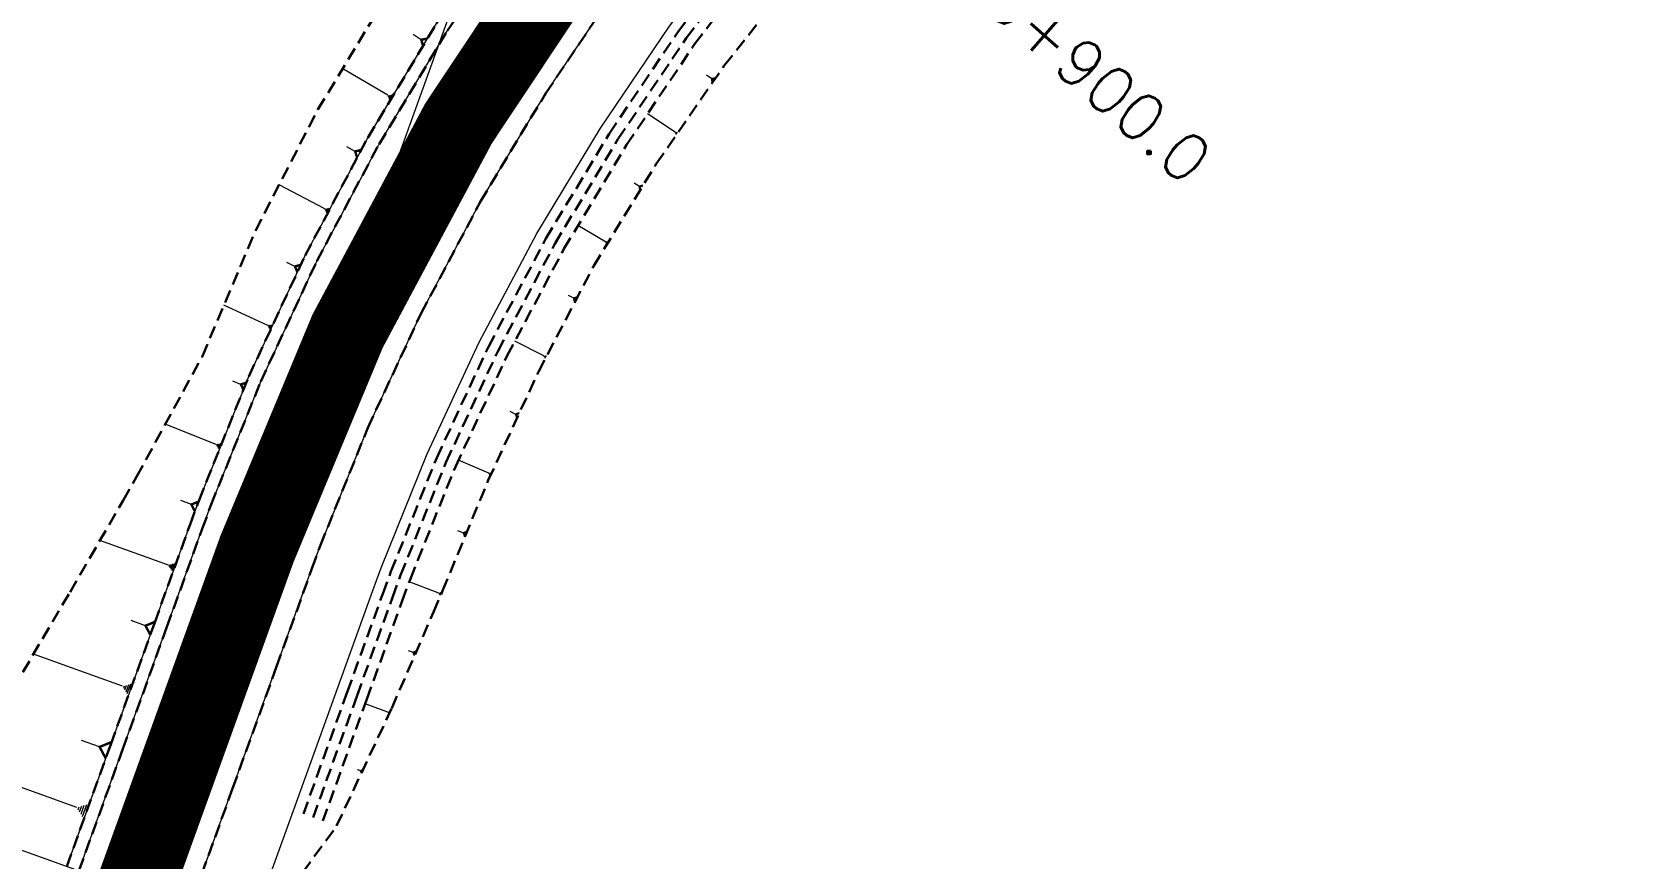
# Model space of a CAD drawing. Header units: metres. Extents: x 544752 to 548977, y 1840603 to 1844608.
# Drawn here: x 548098.5 to 548160.7, y 1841638.3 to 1841670.2 of the extents above; entities that cross this region are included whole.
import ezdxf

# ---------------------------------------------------------------- set-up
doc = ezdxf.new("R2010")
doc.units = ezdxf.units.M
doc.header["$MEASUREMENT"] = 0
for name, pattern in [('ACAD_ISO02W100', [15, 12, -3]), ('Anordnung Grundriss$0$GESTRICHELT', [0.75, 0.5, -0.25]), ('HIDDEN', [0.375, 0.25, -0.125])]:
    doc.linetypes.add(name, pattern=pattern)
doc.layers.add('C-ROAD', color=7, linetype='Continuous')
for name, color, linetype, lineweight in [('C-ROAD-CORR', 5, 'Continuous', 0), ('C-ROAD-SAMP', 150, 'HIDDEN', 0), ('C-ROAD-SAMP-TEXT', 11, 'Continuous', 0), ('C-TOPO-FEAT', 94, 'Continuous', 5)]:
    doc.layers.add(name, color=color, linetype=linetype, lineweight=lineweight)

msp = doc.modelspace()

# ---------------------------------------------------------------- linework, layer by layer
at = {"layer": 'C-ROAD', "color": 3, "linetype": 'Continuous', "lineweight": 13}
msp.add_line((548107.136222319, 1841650.263140437), (548125.880245242, 1841702.254273216), dxfattribs=at)
at = {"layer": 'C-ROAD', "color": 1, "linetype": 'ACAD_ISO02W100', "lineweight": 60, "ltscale": 0.1, "const_width": 3, "flags": 128}
msp.add_lwpolyline([(548068.792234353, 1841543.906710026), (548107.136222319, 1841650.263140437)], dxfattribs=at)
at = {"layer": 'C-ROAD-CORR', "color": 160, "linetype": 'Continuous'}
for p, q in [((548113.4690875303, 1841669.901781353, 488.8957457295538), (548113.1588504112, 1841670.096119969, 488.6516471224029)), ((548112.1768681863, 1841667.756152037, 488.6906134147802), (548110.4384289439, 1841668.783794593, 487.343891405434)), ((548124.6853562946, 1841668.389794422, 490.6771081744474), (548124.4798199935, 1841668.534457804, 490.4257157699268)), ((548112.1944314992, 1841667.713837206, 488.715055618981), (548112.2224081518, 1841667.761164665, 488.715055618981)), ((548112.2119948121, 1841667.671522375, 488.7394978231818), (548112.2679481173, 1841667.766177293, 488.7394978231818)), ((548112.229558125, 1841667.629207544, 488.7639400273825), (548112.3134880828, 1841667.77118992, 488.7639400273825)), ((548112.247121438, 1841667.586892713, 488.7883822315833), (548112.3590280482, 1841667.776202548, 488.7883822315833)), ((548123.2628758108, 1841666.330521393, 490.418083927035), (548122.19688639, 1841667.035895409, 489.1394191449327)), ((548123.2710458968, 1841666.307624138, 490.4375394216431), (548123.2871448001, 1841666.331953444, 490.4375394216431)), ((548123.2792159828, 1841666.284726883, 490.4569949162513), (548123.3114137893, 1841666.333385495, 490.4569949162513)), ((548123.2873860688, 1841666.261829627, 490.4764504108595), (548123.3356827784, 1841666.334817546, 490.4764504108595)), ((548123.2955561548, 1841666.238932372, 490.4959059054676), (548123.3599517676, 1841666.336249597, 490.4959059054676)), ((548110.9176903876, 1841665.591777033, 488.4876941224093), (548110.597143235, 1841665.770292237, 488.2430459997468)), ((548109.7439910895, 1841663.379102579, 488.2905393717521), (548107.9849728234, 1841664.300202428, 486.9663137240798)), ((548121.8898810871, 1841664.239094396, 490.163391441519), (548121.684109709, 1841664.366915796, 489.9210839862512)), ((548109.76337772, 1841663.338442245, 488.3145727292829), (548109.7884532674, 1841663.386328851, 488.3145727292829)), ((548109.7827643505, 1841663.29778191, 488.3386060868137), (548109.8329154453, 1841663.393555122, 488.3386060868137)), ((548109.802150981, 1841663.257121575, 488.3626394443446), (548109.8773776232, 1841663.400781394, 488.3626394443446)), ((548109.8215376115, 1841663.21646124, 488.3866728018754), (548109.9218398011, 1841663.408007666, 488.3866728018754)), ((548120.5815480822, 1841662.105599122, 489.9143708321453), (548119.51438363, 1841662.726765912, 488.6792556369329)), ((548120.5906973141, 1841662.083968937, 489.9331643716776), (548120.6048748451, 1841662.108325933, 489.9331643716776)), ((548120.5998465461, 1841662.062338751, 489.9519579112099), (548120.6282016081, 1841662.111052744, 489.9519579112099)), ((548120.608995778, 1841662.040708566, 489.9707514507422), (548120.651528371, 1841662.113779554, 489.9707514507422)), ((548120.61814501, 1841662.019078381, 489.9895449902745), (548120.674855134, 1841662.116506365, 489.9895449902745)), ((548108.5975329916, 1841661.153019898, 488.0953240438128), (548108.2801433866, 1841661.308945303, 487.8595320011493)), ((548119.3611320675, 1841659.922325031, 489.6921453485808), (548119.1514982367, 1841660.036423052, 489.4534065365039)), ((548107.5470456294, 1841658.879460562, 487.9069909253674), (548105.8568559407, 1841659.656450358, 486.6662522932115)), ((548107.5671440352, 1841658.842353746, 487.9295083559339), (548107.5882957267, 1841658.888365124, 487.9295083559339)), ((548107.5872424413, 1841658.80524693, 487.9520257865004), (548107.6295458239, 1841658.897269685, 487.9520257865004)), ((548107.6073408471, 1841658.768140113, 487.9745432170669), (548107.6707959212, 1841658.906174246, 487.9745432170669)), ((548107.627439253, 1841658.731033297, 487.9970606476334), (548107.7120460186, 1841658.915078807, 487.9970606476334)), ((548118.2022290127, 1841657.704094821, 489.4886693601019), (548117.082549556, 1841658.272457505, 488.2328026825348)), ((548118.2127805752, 1841657.682667462, 489.5077798495097), (548118.2257537147, 1841657.70822466, 489.5077798495097)), ((548118.2233321376, 1841657.661240103, 489.5268903389176), (548118.2492784166, 1841657.712354499, 489.5268903389176)), ((548118.2338837001, 1841657.639812744, 489.5460008283255), (548118.2728031185, 1841657.716484339, 489.5460008283255)), ((548118.2444352625, 1841657.618385385, 489.5651113177333), (548118.2963278204, 1841657.720614178, 489.5651113177333)), ((548106.5116686008, 1841656.599744904, 487.7160699936779), (548106.2047197188, 1841656.731389839, 487.4934176155055)), ((548117.1242353967, 1841655.446021498, 489.2815385129247), (548116.9034034689, 1841655.5502558, 489.0372632350056)), ((548105.5530188206, 1841654.285980849, 487.511808942807), (548103.5935254679, 1841655.067282637, 486.1055220615112)), ((548105.5779502474, 1841654.245123188, 487.5373351926753), (548105.5992229745, 1841654.298474873, 487.5373351926753)), ((548105.6028816743, 1841654.204265527, 487.5628614425436), (548105.6454271284, 1841654.310968898, 487.5628614425436)), ((548105.6278131012, 1841654.163407866, 487.588387692412), (548105.6916312823, 1841654.323462923, 487.588387692412)), ((548105.6527445279, 1841654.122550205, 487.6139139422803), (548105.7378354364, 1841654.335956947, 487.6139139422803)), ((548116.0742411271, 1841653.174148113, 489.0731153021503), (548114.9076607346, 1841653.684345615, 487.7997571533409)), ((548116.0861707315, 1841653.153069651, 489.0924928167089), (548116.0978167396, 1841653.179698564, 489.0924928167089)), ((548116.0981003358, 1841653.131991189, 489.1118703312675), (548116.121392352, 1841653.185249015, 489.1118703312675)), ((548116.1100299403, 1841653.110912728, 489.1312478458261), (548116.1449679644, 1841653.190799466, 489.1312478458261)), ((548116.1219595446, 1841653.089834266, 489.1506253603847), (548116.1685435768, 1841653.196349917, 489.1506253603847)), ((548104.6005118132, 1841651.968464871, 487.3070051378291), (548104.191230623, 1841652.119566358, 487.0161509695573)), ((548103.7135934078, 1841649.628951808, 487.0962832992884), (548101.0736968194, 1841650.580696452, 485.2254698261814)), ((548115.109565378, 1841650.86497356, 488.8444417175356), (548114.8851490491, 1841650.955535865, 488.6023478455812)), ((548103.74855438, 1841649.575738286, 487.1302409659627), (548103.7744674609, 1841649.647614555, 487.1302409659627)), ((548103.7835153522, 1841649.522524764, 487.1641986326371), (548103.8353415142, 1841649.666277302, 487.1641986326371)), ((548103.8184763244, 1841649.469311242, 487.1981562993114), (548103.8962155674, 1841649.684940049, 487.1981562993114)), ((548103.8534372966, 1841649.41609772, 487.2321139659857), (548103.9570896206, 1841649.703602796, 487.2321139659857)), ((548114.1533520737, 1841648.552200667, 488.6081310609737), (548113.0023219056, 1841648.978702555, 487.3806106574025)), ((548114.1660006876, 1841648.532572699, 488.6268116379862), (548114.1757365357, 1841648.558847505, 488.6268116379862)), ((548114.1786493016, 1841648.51294473, 488.6454922149987), (548114.1981209975, 1841648.565494343, 488.6454922149987)), ((548114.1912979155, 1841648.493316761, 488.6641727920112), (548114.2205054595, 1841648.572141181, 488.6641727920112)), ((548114.2039465295, 1841648.473688792, 488.6828533690237), (548114.2428899213, 1841648.57878802, 488.6828533690237)), ((548102.8300830228, 1841647.289968427, 486.8847755782639), (548102.2783908221, 1841647.488866406, 486.4938082931958)), ((548101.945160929, 1841644.951494001, 486.6770304927394), (548098.5047078019, 1841646.191858056, 484.2388872366315)), ((548113.171644418, 1841646.252811533, 488.2762699763231), (548112.974207001, 1841646.323992353, 488.0663932439484)), ((548101.9907239206, 1841644.882143319, 486.7212859234304), (548102.0244952211, 1841644.975816282, 486.7212859234304)), ((548102.0362869124, 1841644.812792637, 486.7655413541214), (548102.1038295131, 1841645.000138563, 486.7655413541214)), ((548102.081849904, 1841644.743441956, 486.8097967848123), (548102.1831638052, 1841645.024460844, 486.8097967848123)), ((548102.1274128958, 1841644.674091274, 486.8540522155033), (548102.2624980971, 1841645.048783125, 486.8540522155033)), ((548112.1835547842, 1841643.957230992, 487.9393615867915), (548111.302220254, 1841644.274972763, 487.0024995971996)), ((548112.1933405331, 1841643.942336264, 487.9536189649897), (548112.2005937326, 1841643.962454787, 487.9536189649897)), ((548112.2031262821, 1841643.927441536, 487.9678763431879), (548112.217632681, 1841643.967678582, 487.9678763431879)), ((548112.212912031, 1841643.912546808, 487.982133721386), (548112.2346716295, 1841643.972902377, 487.982133721386)), ((548112.2226977799, 1841643.89765208, 487.9963910995842), (548112.251710578, 1841643.978126172, 487.9963910995842)), ((548101.0602655665, 1841642.613009936, 486.4698493603835), (548100.3601496036, 1841642.865418164, 485.9736987226)), ((548100.1756291041, 1841640.274432533, 486.2681302570669), (548095.9225062908, 1841641.807783073, 483.2540730031837)), ((548111.1386071966, 1841641.687671873, 487.5453468045087), (548111.0072796217, 1841641.735018544, 487.405745088084)), ((548100.2319545334, 1841640.188700522, 486.3228392662952), (548100.2737029551, 1841640.304499982, 486.3228392662952)), ((548100.2882799626, 1841640.102968511, 486.3775482755235), (548100.3717768061, 1841640.334567431, 486.3775482755235)), ((548100.344605392, 1841640.0172365, 486.4322572847518), (548100.4698506569, 1841640.36463488, 486.4322572847518)), ((548100.4009308212, 1841639.931504488, 486.4869662939801), (548100.5679245079, 1841640.394702329, 486.4869662939801))]:
    msp.add_line(p, q, dxfattribs=at)
at = {"layer": 'C-ROAD-CORR', "color": 5, "linetype": 'Anordnung Grundriss$0$GESTRICHELT', "lineweight": 30, "extrusion": (-0.47014502011172, 0.2945080602382463, 0.8320028019897867), "const_width": 0.1, "elevation": 285100.575055454}
msp.add_lwpolyline([(-1851710.104005521, -426690.0705133063), (-1851709.939400927, -426690.2899860978), (-1851709.774796334, -426690.0705133061)], dxfattribs=at)
at = {"layer": 'C-ROAD-CORR', "color": 5, "linetype": 'Anordnung Grundriss$0$GESTRICHELT', "lineweight": 30, "extrusion": (-0.5782993573406011, 0.407026596964116, 0.7070355031137114), "const_width": 0.1, "elevation": 432974.7902863871}
msp.add_lwpolyline([(-1821517.285803356, -432193.5212028762), (-1821517.180666697, -432193.6613850884), (-1821517.075530038, -432193.5212028761)], dxfattribs=at)
at = {"layer": 'C-ROAD-CORR', "color": 5, "linetype": 'Anordnung Grundriss$0$GESTRICHELT', "lineweight": 30, "extrusion": (-0.484679585556674, 0.2699218328650944, 0.8320023458424615), "const_width": 0.1, "elevation": 231854.0025391952}
msp.add_lwpolyline([(-1875661.894044963, -346835.1419204677), (-1875661.72907015, -346835.3618868851), (-1875661.564095337, -346835.1419204676)], dxfattribs=at)
at = {"layer": 'C-ROAD-CORR', "color": 5, "linetype": 'Anordnung Grundriss$0$GESTRICHELT', "lineweight": 30, "extrusion": (-0.6007376104842475, 0.3731671700664351, 0.7070081941068894), "const_width": 0.1, "elevation": 358317.7474683364}
msp.add_lwpolyline([(-1853631.525952422, -357524.6185559747), (-1853631.424624615, -357524.7536597169), (-1853631.323296809, -357524.6185559744)], dxfattribs=at)
at = {"layer": 'C-ROAD-CORR', "color": 5, "linetype": 'Anordnung Grundriss$0$GESTRICHELT', "lineweight": 30, "extrusion": (-0.4979282930088545, 0.2446194502769182, 0.832002848292905), "const_width": 0.1, "elevation": 177993.4571948463}
msp.add_lwpolyline([(-1894642.341883432, -266060.6898883019), (-1894642.182880225, -266060.9018925784), (-1894642.023877018, -266060.6898883021)], dxfattribs=at)
at = {"layer": 'C-ROAD-CORR', "color": 5, "linetype": 'Anordnung Grundriss$0$GESTRICHELT', "lineweight": 30, "extrusion": (-0.6211600408987282, 0.3380806004755039, 0.707008989456862), "const_width": 0.1, "elevation": 282505.8643819643}
msp.add_lwpolyline([(-1879617.613269799, -281735.1737363638), (-1879617.513434054, -281735.3068506908), (-1879617.413598309, -281735.1737363638)], dxfattribs=at)
at = {"layer": 'C-ROAD-CORR', "color": 5, "linetype": 'Anordnung Grundriss$0$GESTRICHELT', "lineweight": 30, "extrusion": (-0.5097825340115857, 0.2186366923680156, 0.8320575489514535), "const_width": 0.1, "elevation": 123644.3888570655}
msp.add_lwpolyline([(-1908601.120066401, -184592.3787986965), (-1908600.969886745, -184592.5790382376), (-1908600.819707089, -184592.3787986967)], dxfattribs=at)
at = {"layer": 'C-ROAD-CORR', "color": 5, "linetype": 'Anordnung Grundriss$0$GESTRICHELT', "lineweight": 30, "extrusion": (-0.6395575744140795, 0.3018759040322905, 0.7069915470316932), "const_width": 0.1, "elevation": 205744.8621247671}
msp.add_lwpolyline([(-1899415.065030936, -204985.8477452624), (-1899414.962885985, -204985.9839385303), (-1899414.860741034, -204985.8477452626)], dxfattribs=at)
at = {"layer": 'C-ROAD-CORR', "color": 5, "linetype": 'Anordnung Grundriss$0$GESTRICHELT', "lineweight": 30, "extrusion": (-0.5203682745118721, 0.1921134467584523, 0.8320512498975795), "const_width": 0.1, "elevation": 68995.32657363261}
msp.add_lwpolyline([(-1917501.355800191, -102614.6071067098), (-1917501.159623803, -102614.8686752269), (-1917500.963447416, -102614.6071067097)], dxfattribs=at)
at = {"layer": 'C-ROAD-CORR', "color": 5, "linetype": 'Anordnung Grundriss$0$GESTRICHELT', "lineweight": 30, "extrusion": (-0.6558538407363117, 0.2646671750487037, 0.7069703148245813), "const_width": 0.1, "elevation": 128286.7305933574}
msp.add_lwpolyline([(-1912951.445476136, -127545.8961116279), (-1912951.344250628, -127546.0310789718), (-1912951.24302512, -127545.896111628)], dxfattribs=at)
at = {"layer": 'C-ROAD-CORR', "color": 5, "linetype": 'Anordnung Grundriss$0$GESTRICHELT', "lineweight": 30, "extrusion": (-0.5218233232714519, 0.1881295484698479, 0.8320502943226864), "const_width": 0.1, "elevation": 60860.54543488965}
msp.add_lwpolyline([(-1918385.82455171, -90412.72253528352), (-1918385.560851795, -90413.07413517022), (-1918385.297151879, -90412.72253528355)], dxfattribs=at)
at = {"layer": 'C-ROAD-CORR', "color": 5, "linetype": 'Anordnung Grundriss$0$GESTRICHELT', "lineweight": 30, "extrusion": (-0.6651968269323116, 0.2398190592749136, 0.7071067813616836), "const_width": 0.1, "elevation": 77403.9927504371}
msp.add_lwpolyline([(-1918388.1804136, -76713.34880505975), (-1918388.092618328, -76713.46586542361), (-1918388.004823055, -76713.3488050598)], dxfattribs=at)
at = {"layer": 'C-ROAD-CORR', "color": 5, "linetype": 'Anordnung Grundriss$0$GESTRICHELT', "lineweight": 30, "extrusion": (-0.5218233233193253, 0.188129548445069, 0.832050294298265), "const_width": 0.1, "elevation": 60860.24378146006}
msp.add_lwpolyline([(-1918380.895503628, -90412.9234731682), (-1918380.560859564, -90413.36966525315), (-1918380.226215501, -90412.9234731681)], dxfattribs=at)
at = {"layer": 'C-ROAD-CORR', "color": 5, "linetype": 'Anordnung Grundriss$0$GESTRICHELT', "lineweight": 30, "extrusion": (-0.6651968264600375, 0.239819059768563, 0.7071067816385425), "const_width": 0.1, "elevation": 77403.73464023511}
msp.add_lwpolyline([(-1918383.166838996, -76714.16363309468), (-1918383.108441046, -76714.24149702732), (-1918383.050043097, -76714.16363309487)], dxfattribs=at)
at = {"layer": 'C-ROAD-SAMP', "color": 1, "linetype": 'Continuous', "lineweight": 13}
msp.add_lwpolyline([(548092.9727949476, 1841640.462421769), (548102.3800986912, 1841637.070868102), (548111.7874024349, 1841633.679314435)], dxfattribs=at)

# ---------------------------------------------------------------- texts
at = {"layer": 'C-ROAD-SAMP-TEXT', "color": 1, "linetype": 'Continuous', "lineweight": -3, "insert": (548139.6110213725, 1841668.364355231), "char_height": 1.8, "width": 11.25428571428571, "attachment_point": 5, "rotation": 318.33203570971614, "bg_fill": 3, "box_fill_scale": 1.416666666666667, "bg_fill_color": 256, "bg_fill_true_color": 13158600, "bg_fill_transparency": 0}
msp.add_mtext('{\\Fsimplex.shx|c0;0+900.0}', dxfattribs=at)

# ---------------------------------------------------------------- next in the draw order: linework, layer by layer
at = {"layer": 'C-ROAD', "color": 1, "linetype": 'ACAD_ISO02W100', "lineweight": -3, "ltscale": 0.1, "const_width": 3, "flags": 128}
msp.add_lwpolyline([(548107.136222319, 1841650.263140437, -0.2712687348684115), (548180.3945752206, 1841711.342953539)], format="xyb", dxfattribs=at)
at = {"layer": 'C-ROAD-CORR', "color": 11, "linetype": 'Anordnung Grundriss$0$GESTRICHELT', "lineweight": 30}
for points in [[(548097.3327358043, 1841644.205580017, 483.7884709827721), (548099.9186914485, 1841648.588301546, 484.7823142284888), (548101.9694519725, 1841652.125882344, 485.5691555961981), (548102.4854399248, 1841653.036460249, 485.7574047445984), (548105.0244639635, 1841657.689807541, 486.5550672007411), (548107.07347701, 1841662.530888306, 486.8287600177138), (548109.482745416, 1841667.207544581, 487.1923423775942), (548112.2106986524, 1841671.70687537, 487.6249318791829), (548115.2634324295, 1841675.989652259, 488.1436461826348), (548118.6326172206, 1841680.020956514, 488.7576813899561), (548119.3534663271, 1841680.946315737, 488.8443506602959), (548122.0143735611, 1841684.024756278, 489.2125175210253), (548125.4840826496, 1841687.961711059, 489.5558247944201), (548129.2369153304, 1841691.634855418, 489.9717062217768), (548132.5287016722, 1841694.280198924, 490.4466631038409), (548133.3598778291, 1841694.887185319, 490.5759199072954), (548137.7238552787, 1841697.794340954, 491.2750591579464), (548142.053264229, 1841700.709783074, 491.7714607773925), (548146.6075654684, 1841703.252983022, 492.3735015136497), (548151.3399188976, 1841705.428102042, 493.0636397866824), (548156.2538613388, 1841707.139625971, 493.9010938307289), (548160.6549810496, 1841710.056542214, 494.4817986724489), (548165.4745784844, 1841712.076585178, 495.2594183313258)], [(548099.7930901616, 1841638.00354536, 486.382439470144), (548101.488866995, 1841642.707197232, 486.7337932585812), (548103.1846438284, 1841647.410849104, 487.096794175061), (548104.5492137895, 1841651.195817695, 487.3973534074084), (548104.8949578279, 1841652.139491174, 487.4714422195835), (548106.8170293169, 1841656.912089009, 487.8577373921486), (548108.989148644, 1841661.57620163, 488.2556796927565), (548111.4052198256, 1841666.118739352, 488.665269121407), (548114.0584622344, 1841670.526953687, 489.0865056781002), (548116.9414296303, 1841674.788473123, 489.5193893628361), (548120.0460310567, 1841678.891337841, 489.9639201756146), (548120.7700780983, 1841679.786359275, 490.0649676089205), (548123.3635535488, 1841682.824033281, 490.4165888282786), (548126.8846865849, 1841686.575522459, 490.8695489694511), (548130.5995482175, 1841690.135276939, 491.3225091106236), (548133.7198392744, 1841692.851563596, 491.6867003232534), (548134.4977128054, 1841693.493306385, 491.7754692517962), (548138.5682402736, 1841696.640186592, 492.2284293929687), (548142.7997068164, 1841699.567085942, 492.6813895341412), (548147.1802369575, 1841702.265790185, 493.1343496753137), (548151.6975368784, 1841704.728725494, 493.5873098164863), (548156.3389289206, 1841706.948979718, 494.0402699576588), (548160.6611291284, 1841710.040535168, 494.4932300988312)], [(548107.1262234019, 1841635.359778814, 486.1056736094918), (548110.2050495151, 1841639.564808978, 487.219128744403), (548112.3344708021, 1841644.112121852, 488.043095379956), (548113.9367435882, 1841647.811392999, 488.5963336279298), (548114.2929921731, 1841648.640971339, 488.719537282478), (548116.0560100541, 1841652.903684782, 489.1487884550594), (548117.9899175443, 1841657.090613397, 489.5322368864182), (548120.123873351, 1841661.180876195, 489.905120010837), (548122.5381142749, 1841665.11212389, 490.367563299823), (548125.161695075, 1841668.904070377, 490.8487394738988), (548128.0218421364, 1841672.516966161, 491.3940218742571), (548128.6654024557, 1841673.32147405, 491.48942191475), (548130.923432202, 1841676.096005713, 491.7567726311508), (548134.0458955078, 1841679.488018334, 492.1650453821118), (548137.4283793462, 1841682.620143336, 492.6968267960214), (548140.265996708, 1841685.000185423, 493.1290442993115), (548140.9794965432, 1841685.552944206, 493.2454873959658), (548144.7259585665, 1841688.223460251, 493.8771770103835), (548148.5999568024, 1841690.687730542, 494.5073242979254), (548152.5489936506, 1841693.010923738, 495.0537001873123), (548156.6238808599, 1841695.094507892, 495.6279851108894), (548160.8238280816, 1841696.897803904, 496.2666524578315)]]:
    msp.add_polyline3d(points, dxfattribs=at)
at = {"layer": 'C-ROAD-CORR', "color": 92, "linetype": 'Anordnung Grundriss$0$GESTRICHELT', "lineweight": 30}
for points in [[(548092.0751713496, 1841635.471016933, 481.7750261123214), (548094.7536458847, 1841639.820383232, 482.8111403928766), (548097.3327358043, 1841644.205580017, 483.7884709827721), (548099.9186914485, 1841648.588301546, 484.7823142284888), (548101.9694519725, 1841652.125882344, 485.5691555961981), (548102.4854399248, 1841653.036460249, 485.7574047445984), (548105.0244639635, 1841657.689807541, 486.5550672007411), (548107.07347701, 1841662.530888306, 486.8287600177138), (548109.482745416, 1841667.207544581, 487.1923423775942), (548112.2106986524, 1841671.70687537, 487.6249318791829), (548115.2634324295, 1841675.989652259, 488.1436461826348), (548118.6326172206, 1841680.020956514, 488.7576813899561), (548119.3534663271, 1841680.946315737, 488.8443506602959), (548122.0143735611, 1841684.024756278, 489.2125175210253), (548125.4840826496, 1841687.961711059, 489.5558247944201), (548129.2369153304, 1841691.634855418, 489.9717062217768), (548132.5287016722, 1841694.280198924, 490.4466631038409), (548133.3598778291, 1841694.887185319, 490.5759199072954), (548137.7238552787, 1841697.794340954, 491.2750591579464), (548142.053264229, 1841700.709783074, 491.7714607773925), (548146.6075654684, 1841703.252983022, 492.3735015136497), (548151.3399188976, 1841705.428102042, 493.0636397866824), (548156.2538613388, 1841707.139625971, 493.9010938307289), (548160.6549810496, 1841710.056542214, 494.4817986724489)], [(548099.7930901616, 1841638.00354536, 486.382439470144), (548101.488866995, 1841642.707197232, 486.7337932585812), (548103.1846438284, 1841647.410849104, 487.096794175061), (548104.5492137895, 1841651.195817695, 487.3973534074084), (548104.8949578279, 1841652.139491174, 487.4714422195835), (548106.8170293169, 1841656.912089009, 487.8577373921486), (548108.989148644, 1841661.57620163, 488.2556796927565), (548111.4052198256, 1841666.118739352, 488.665269121407), (548114.0584622344, 1841670.526953687, 489.0865056781002), (548116.9414296303, 1841674.788473123, 489.5193893628361), (548120.0460310567, 1841678.891337841, 489.9639201756146), (548120.7700780983, 1841679.786359275, 490.0649676089205), (548123.3635535488, 1841682.824033281, 490.4165888282786), (548126.8846865849, 1841686.575522459, 490.8695489694511), (548130.5995482175, 1841690.135276939, 491.3225091106236), (548133.7198392744, 1841692.851563596, 491.6867003232534), (548134.4977128054, 1841693.493306385, 491.7754692517962), (548138.5682402736, 1841696.640186592, 492.2284293929687), (548142.7997068164, 1841699.567085942, 492.6813895341412), (548147.1802369575, 1841702.265790185, 493.1343496753137), (548151.6975368784, 1841704.728725494, 493.5873098164863), (548156.3389289206, 1841706.948979718, 494.0402699576588), (548160.6611291284, 1841710.040535168, 494.4932300988312)], [(548108.9206369524, 1841640.027869835, 486.2537932585811), (548110.6164137858, 1841644.731521707, 486.616794175061), (548111.9809837469, 1841648.516490298, 486.9173534074084), (548112.298604369, 1841649.383403749, 486.9914422195835), (548114.0643312488, 1841653.767790246, 487.3777373921486), (548116.0597666441, 1841658.052515904, 487.7756796927565), (548118.2793104294, 1841662.225555774, 488.185269121407), (548120.7167335254, 1841666.275198354, 488.6065056781002), (548123.3651953818, 1841670.19007845, 489.0393893628361), (548126.2172631746, 1841673.959209077, 489.4839201756146), (548126.8824149813, 1841674.781427924, 489.5849676089205), (548129.2649326663, 1841677.572012288, 489.9365888282786), (548132.4996506694, 1841681.018348867, 490.3895489694511), (548135.9123390507, 1841684.288546779, 490.8425091106236), (548138.7788202524, 1841686.783885996, 491.2067003232534), (548139.4934202089, 1841687.373428319, 491.2954692517961), (548143.2328439537, 1841690.264335864, 491.7484293929687), (548147.120115711, 1841692.953156174, 492.2013895341412), (548151.1443259765, 1841695.43234316, 492.6543496753137), (548155.2941809321, 1841697.694939063, 493.1073098164862), (548159.5580341418, 1841699.73459398, 493.5602699576588), (548163.9239192371, 1841701.545583684, 494.0132300988312)], [(548109.2969291022, 1841639.892207689, 486.2537932585811), (548110.9927059356, 1841644.59585956, 486.616794175061), (548112.3572758967, 1841648.380828152, 486.9173534074084), (548112.6734725484, 1841649.243855018, 486.9914422195835), (548114.4312832452, 1841653.608585246, 487.3777373921486), (548116.4177726188, 1841657.874101436, 487.7756796927565), (548118.6273656499, 1841662.028432555, 488.185269121407), (548121.0538611857, 1841666.059919603, 488.6065056781002), (548123.6904493439, 1841669.95724834, 489.0393893628361), (548126.5297306236, 1841673.709481038, 489.4839201756146), (548127.191900393, 1841674.528013679, 489.5849676089205), (548129.5637366723, 1841677.306087175, 489.9365888282786), (548132.7839526484, 1841680.736972989, 490.3895489694511), (548136.1813411182, 1841683.992509809, 490.8425091106236), (548139.0349711879, 1841686.476661813, 491.2067003232534), (548139.7463674193, 1841687.063561075, 491.2954692517961), (548143.4690264184, 1841689.941507979, 491.7484293929687), (548147.3388705917, 1841692.618273654, 492.2013895341412), (548151.3450393445, 1841695.086345842, 492.6543496753137), (548155.4762894918, 1841697.338797978, 493.1073098164862), (548159.7210268112, 1841699.369308627, 493.5602699576588), (548164.0673385826, 1841701.172179224, 494.0132300988312)]]:
    msp.add_polyline3d(points, dxfattribs=at)
at = {"layer": 'C-ROAD-CORR', "color": 5, "linetype": 'Anordnung Grundriss$0$GESTRICHELT', "lineweight": 30}
for points in [[(548100.2634553488, 1841637.833967677, 486.402439470144), (548101.9592321821, 1841642.537619549, 486.7537932585811), (548103.6550090156, 1841647.24127142, 487.116794175061), (548105.0195789767, 1841651.026240012, 487.4173534074084), (548105.363543052, 1841651.965055261, 487.4914422195835), (548107.2757193126, 1841656.713082758, 487.8777373921486), (548109.4366561124, 1841661.353183546, 488.2756796927565), (548111.8402888511, 1841665.872335328, 488.685269121407), (548114.4798718098, 1841670.257855249, 489.1065056781002), (548117.3479970829, 1841674.497435486, 489.5393893628361), (548120.4366153679, 1841678.579177793, 489.9839201756146), (548121.1569348631, 1841679.469591468, 490.0849676089205), (548123.7370585562, 1841682.491626889, 490.4365888282786), (548127.2400640587, 1841686.223802611, 490.8895489694511), (548130.9358008018, 1841689.765230727, 491.3425091106236), (548134.0400279439, 1841692.467533368, 491.7067003232534), (548134.8138968182, 1841693.10597233, 491.7954692517961), (548138.8634683547, 1841696.236651736, 492.2484293929687), (548143.0731504174, 1841699.148482792, 492.7013895341412), (548147.4311286676, 1841701.833293538, 493.1543496753137), (548151.925172578, 1841704.283549138, 493.6073098164862), (548156.5426697573, 1841706.492373026, 494.0602699576588), (548161.2706613465, 1841708.453566209, 494.5132300988312)], [(548104.4967420334, 1841636.307768527, 486.402439470144), (548106.1925188667, 1841641.011420399, 486.7537932585811), (548107.8882957002, 1841645.71507227, 487.116794175061), (548109.2528656613, 1841649.500040862, 487.4173534074084), (548109.5808100691, 1841650.395132044, 487.4914422195835), (548111.4039292737, 1841654.922026501, 487.8777373921486), (548113.4642233277, 1841659.346020791, 488.2756796927565), (548115.7559100812, 1841663.654699113, 488.685269121407), (548118.2725579882, 1841667.835969299, 489.1065056781002), (548121.0071041565, 1841671.878096748, 489.5393893628361), (548123.9518741693, 1841675.769737358, 489.9839201756146), (548124.6386457457, 1841676.618681205, 490.0849676089205), (548127.0986036232, 1841679.499969362, 490.4365888282786), (548130.4384613219, 1841683.058323983, 490.8895489694511), (548133.9620740613, 1841686.434814813, 491.3425091106236), (548136.9217259693, 1841689.011261318, 491.7067003232534), (548137.6595529342, 1841689.619965837, 491.7954692517961), (548141.5205210837, 1841692.60483803, 492.2484293929687), (548145.5341428256, 1841695.381054443, 492.7013895341412), (548149.6891540581, 1841697.940823714, 493.1543496753137), (548153.9738938744, 1841700.27696193, 493.6073098164862), (548158.3763372884, 1841702.382912796, 494.0602699576588), (548162.8841289828, 1841704.252766025, 494.5132300988312)]]:
    msp.add_polyline3d(points, dxfattribs=at)
at = {"layer": 'C-ROAD-CORR', "color": 160, "linetype": 'Anordnung Grundriss$0$GESTRICHELT', "lineweight": 30}
for points in [[(548100.2634553488, 1841637.833967677, 486.2524394701441), (548101.9592321821, 1841642.537619549, 486.6037932585812), (548103.6550090156, 1841647.24127142, 486.966794175061), (548105.0195789767, 1841651.026240012, 487.2673534074084), (548105.363543052, 1841651.965055261, 487.3414422195835), (548107.2757193126, 1841656.713082758, 487.7277373921486), (548109.4366561124, 1841661.353183546, 488.1256796927565), (548111.8402888511, 1841665.872335328, 488.535269121407), (548114.4798718098, 1841670.257855249, 488.9565056781002), (548117.3479970829, 1841674.497435486, 489.3893893628361), (548120.4366153679, 1841678.579177793, 489.8339201756147), (548121.1569348631, 1841679.469591468, 489.9349676089205), (548123.7370585562, 1841682.491626889, 490.2865888282786), (548127.2400640587, 1841686.223802611, 490.7395489694511), (548130.9358008018, 1841689.765230727, 491.1925091106236), (548134.0400279439, 1841692.467533368, 491.5567003232534), (548134.8138968182, 1841693.10597233, 491.6454692517962), (548138.8634683547, 1841696.236651736, 492.0984293929687), (548143.0731504174, 1841699.148482792, 492.5513895341412), (548147.4311286676, 1841701.833293538, 493.0043496753137), (548151.925172578, 1841704.283549138, 493.4573098164863), (548156.5426697573, 1841706.492373026, 493.9102699576588), (548161.2706613465, 1841708.453566209, 494.3632300988313)], [(548104.4967420334, 1841636.307768527, 486.2524394701441), (548106.1925188667, 1841641.011420399, 486.6037932585812), (548107.8882957002, 1841645.71507227, 486.966794175061), (548109.2528656613, 1841649.500040862, 487.2673534074084), (548109.5808100691, 1841650.395132044, 487.3414422195835), (548111.4039292737, 1841654.922026501, 487.7277373921486), (548113.4642233277, 1841659.346020791, 488.1256796927565), (548115.7559100812, 1841663.654699113, 488.535269121407), (548118.2725579882, 1841667.835969299, 488.9565056781002), (548121.0071041565, 1841671.878096748, 489.3893893628361), (548123.9518741693, 1841675.769737358, 489.8339201756147), (548124.6386457457, 1841676.618681205, 489.9349676089205), (548127.0986036232, 1841679.499969362, 490.2865888282786), (548130.4384613219, 1841683.058323983, 490.7395489694511), (548133.9620740613, 1841686.434814813, 491.1925091106236), (548136.9217259693, 1841689.011261318, 491.5567003232534), (548137.6595529342, 1841689.619965837, 491.6454692517962), (548141.5205210837, 1841692.60483803, 492.0984293929687), (548145.5341428256, 1841695.381054443, 492.5513895341412), (548149.6891540581, 1841697.940823714, 493.0043496753137), (548153.9738938744, 1841700.27696193, 493.4573098164863), (548158.3763372884, 1841702.382912796, 493.9102699576588), (548162.8841289828, 1841704.252766025, 494.3632300988313)]]:
    msp.add_polyline3d(points, dxfattribs=at)
at = {"layer": 'C-ROAD-CORR', "color": 150, "linetype": 'Anordnung Grundriss$0$GESTRICHELT', "lineweight": 30}
msp.add_polyline3d([(548102.3800986911, 1841637.070868102, 486.469939470144), (548104.0758755244, 1841641.774519974, 486.8212932585811), (548105.7716523579, 1841646.478171845, 487.184294175061), (548107.136222319, 1841650.263140437, 487.4848534074084), (548107.4721765605, 1841651.180093652, 487.5589422195835), (548109.3398242932, 1841655.81755463, 487.9452373921486), (548111.4504397201, 1841660.349602168, 488.3431796927565), (548113.7980994661, 1841664.76351722, 488.752769121407), (548116.376214899, 1841669.046912274, 489.1740056781002), (548119.1775506197, 1841673.187766117, 489.6068893628361), (548122.1942447686, 1841677.174457575, 490.0514201756146), (548122.8977903044, 1841678.044136337, 490.1524676089205), (548125.4178310897, 1841680.995798125, 490.5040888282786), (548128.8392626903, 1841684.641063297, 490.9570489694511), (548132.4489374316, 1841688.10002277, 491.4100091106236), (548135.4808769566, 1841690.739397343, 491.7742003232534), (548136.2367248762, 1841691.362969083, 491.8629692517961), (548140.1919947192, 1841694.420744883, 492.3159293929687), (548144.3036466215, 1841697.264768618, 492.7688895341412), (548148.5601413628, 1841699.887058626, 493.2218496753137), (548152.9495332262, 1841702.280255534, 493.6748098164862), (548157.4595035228, 1841704.437642911, 494.1277699576588), (548162.0773951646, 1841706.353166117, 494.5807300988312)], dxfattribs=at)
msp.add_polyline3d([(548102.3800986911, 1841637.070868102, 486.469939470144), (548104.0758755244, 1841641.774519974, 486.8212932585811), (548105.7716523579, 1841646.478171845, 487.184294175061), (548107.136222319, 1841650.263140437, 487.4848534074084), (548107.4721765605, 1841651.180093652, 487.5589422195835), (548109.3398242932, 1841655.81755463, 487.9452373921486), (548111.4504397201, 1841660.349602168, 488.3431796927565), (548113.7980994661, 1841664.76351722, 488.752769121407), (548116.376214899, 1841669.046912274, 489.1740056781002), (548119.1775506197, 1841673.187766117, 489.6068893628361), (548122.1942447686, 1841677.174457575, 490.0514201756146), (548122.8977903044, 1841678.044136337, 490.1524676089205), (548125.4178310897, 1841680.995798125, 490.5040888282786), (548128.8392626903, 1841684.641063297, 490.9570489694511), (548132.4489374316, 1841688.10002277, 491.4100091106236), (548135.4808769566, 1841690.739397343, 491.7742003232534), (548136.2367248762, 1841691.362969083, 491.8629692517961), (548140.1919947192, 1841694.420744883, 492.3159293929687), (548144.3036466215, 1841697.264768618, 492.7688895341412), (548148.5601413628, 1841699.887058626, 493.2218496753137), (548152.9495332262, 1841702.280255534, 493.6748098164862), (548157.4595035228, 1841704.437642911, 494.1277699576588), (548162.0773951646, 1841706.353166117, 494.5807300988312)], dxfattribs=at)
at = {"layer": 'C-ROAD-CORR', "color": 1, "linetype": 'Anordnung Grundriss$0$GESTRICHELT', "lineweight": 30}
for points in [[(548109.6732212519, 1841639.756545542, 486.6537932585811), (548111.3689980854, 1841644.460197414, 487.016794175061), (548112.7335680465, 1841648.245166005, 487.3173534074083), (548113.0483407277, 1841649.104306288, 487.3914422195834), (548114.7982352418, 1841653.449380245, 487.7777373921486), (548116.7757785935, 1841657.695686969, 488.1756796927564), (548118.9754208704, 1841661.831309336, 488.585269121407), (548121.3909888461, 1841665.844640852, 489.0065056781002), (548124.015703306, 1841669.72441823, 489.439389362836), (548126.8421980726, 1841673.459752999, 489.8839201756146), (548127.5013858048, 1841674.274599433, 489.9849676089204), (548129.8625406782, 1841677.040162061, 490.3365888282785), (548133.0682546273, 1841680.455597111, 490.7895489694511), (548136.4503431857, 1841683.696472839, 491.2425091106236), (548139.2911221236, 1841686.169437631, 491.6067003232533), (548139.9993146296, 1841686.753693831, 491.6954692517961), (548143.7052088833, 1841689.618680094, 492.1484293929686), (548147.5576254725, 1841692.283391134, 492.6013895341412), (548151.5457527125, 1841694.740348524, 493.0543496753137), (548155.6583980514, 1841696.982656893, 493.5073098164862), (548159.8840194806, 1841699.004023273, 493.9602699576587), (548164.210757928, 1841700.798774763, 494.4132300988312)], [(548110.2050495151, 1841639.564808978, 487.219128744403), (548112.3344708021, 1841644.112121852, 488.043095379956), (548113.9367435882, 1841647.811392999, 488.5963336279298), (548114.2929921731, 1841648.640971339, 488.719537282478), (548116.0560100541, 1841652.903684782, 489.1487884550594), (548117.9899175443, 1841657.090613397, 489.5322368864182), (548120.123873351, 1841661.180876195, 489.905120010837), (548122.5381142749, 1841665.11212389, 490.367563299823), (548125.161695075, 1841668.904070377, 490.8487394738988), (548128.0218421364, 1841672.516966161, 491.3940218742571), (548128.6654024557, 1841673.32147405, 491.48942191475), (548130.923432202, 1841676.096005713, 491.7567726311508), (548134.0458955078, 1841679.488018334, 492.1650453821118), (548137.4283793462, 1841682.620143336, 492.6968267960214), (548140.265996708, 1841685.000185423, 493.1290442993115), (548140.9794965432, 1841685.552944206, 493.2454873959658), (548144.7259585665, 1841688.223460251, 493.8771770103835), (548148.5999568024, 1841690.687730542, 494.5073242979254), (548152.5489936506, 1841693.010923738, 495.0537001873123), (548156.6238808599, 1841695.094507892, 495.6279851108894), (548160.8238280816, 1841696.897803904, 496.2666524578315)]]:
    msp.add_polyline3d(points, dxfattribs=at)
at = {"layer": 'C-TOPO-FEAT', "color": 94, "linetype": 'Continuous', "lineweight": 0, "ltscale": 2}
for points in [[(548099.7930901616, 1841638.00354536, 486.382439470144), (548101.488866995, 1841642.707197232, 486.7337932585812), (548103.1846438284, 1841647.410849104, 487.096794175061), (548104.5492137895, 1841651.195817695, 487.3973534074084), (548104.8949578279, 1841652.139491174, 487.4714422195835), (548106.8170293169, 1841656.912089009, 487.8577373921486), (548108.989148644, 1841661.57620163, 488.2556796927565), (548111.4052198256, 1841666.118739352, 488.665269121407), (548114.0584622344, 1841670.526953687, 489.0865056781002), (548116.9414296303, 1841674.788473123, 489.5193893628361), (548120.0460310567, 1841678.891337841, 489.9639201756146), (548120.7700780983, 1841679.786359275, 490.0649676089205), (548123.3635535488, 1841682.824033281, 490.4165888282786), (548126.8846865849, 1841686.575522459, 490.8695489694511), (548130.5995482175, 1841690.135276939, 491.3225091106236), (548133.7198392744, 1841692.851563596, 491.6867003232534), (548134.4977128054, 1841693.493306385, 491.7754692517962), (548138.5682402736, 1841696.640186592, 492.2284293929687), (548142.7997068164, 1841699.567085942, 492.6813895341412), (548147.1802369575, 1841702.265790185, 493.1343496753137), (548151.6975368784, 1841704.728725494, 493.5873098164863), (548156.3389289206, 1841706.948979718, 494.0402699576588), (548161.0913871648, 1841708.920321785, 494.4932300988312)], [(548100.2634553488, 1841637.833967677, 485.952439470144), (548101.9592321821, 1841642.537619549, 486.3037932585812), (548103.6550090156, 1841647.24127142, 486.666794175061), (548105.0195789767, 1841651.026240012, 486.9673534074084), (548105.363543052, 1841651.965055261, 487.0414422195835), (548107.2757193126, 1841656.713082758, 487.4277373921486), (548109.4366561124, 1841661.353183546, 487.8256796927565), (548111.8402888511, 1841665.872335328, 488.235269121407), (548114.4798718098, 1841670.257855249, 488.6565056781002), (548117.3479970829, 1841674.497435486, 489.0893893628361), (548120.4366153679, 1841678.579177793, 489.5339201756146), (548121.1569348631, 1841679.469591468, 489.6349676089205), (548123.7370585562, 1841682.491626889, 489.9865888282786), (548127.2400640587, 1841686.223802611, 490.4395489694511), (548130.9358008018, 1841689.765230727, 490.8925091106236), (548134.0400279439, 1841692.467533368, 491.2567003232534), (548134.8138968182, 1841693.10597233, 491.3454692517961), (548138.8634683547, 1841696.236651736, 491.7984293929687), (548143.0731504174, 1841699.148482792, 492.2513895341412), (548147.4311286676, 1841701.833293538, 492.7043496753137), (548151.925172578, 1841704.283549138, 493.1573098164862), (548156.5426697573, 1841706.492373026, 493.6102699576588), (548161.2706613465, 1841708.453566209, 494.0632300988312)], [(548102.3800986911, 1841637.070868102, 486.319939470144), (548104.0758755244, 1841641.774519974, 486.6712932585812), (548105.7716523579, 1841646.478171845, 487.034294175061), (548107.136222319, 1841650.263140437, 487.3348534074084), (548107.4721765605, 1841651.180093652, 487.4089422195835), (548109.3398242932, 1841655.81755463, 487.7952373921486), (548111.4504397201, 1841660.349602168, 488.1931796927565), (548113.7980994661, 1841664.76351722, 488.602769121407), (548116.376214899, 1841669.046912274, 489.0240056781002), (548119.1775506197, 1841673.187766117, 489.4568893628361), (548122.1942447686, 1841677.174457575, 489.9014201756146), (548122.8977903044, 1841678.044136337, 490.0024676089205), (548125.4178310897, 1841680.995798125, 490.3540888282786), (548128.8392626903, 1841684.641063297, 490.8070489694511), (548132.4489374316, 1841688.10002277, 491.2600091106236), (548135.4808769566, 1841690.739397343, 491.6242003232534), (548136.2367248762, 1841691.362969083, 491.7129692517962), (548140.1919947192, 1841694.420744883, 492.1659293929687), (548144.3036466215, 1841697.264768618, 492.6188895341412), (548148.5601413628, 1841699.887058626, 493.0718496753137), (548152.9495332262, 1841702.280255534, 493.5248098164863), (548157.4595035228, 1841704.437642911, 493.9777699576588), (548162.0773951646, 1841706.353166117, 494.4307300988312)], [(548102.3800986911, 1841637.070868102, 486.319939470144), (548104.0758755244, 1841641.774519974, 486.6712932585812), (548105.7716523579, 1841646.478171845, 487.034294175061), (548107.136222319, 1841650.263140437, 487.3348534074084), (548107.4721765605, 1841651.180093652, 487.4089422195835), (548109.3398242932, 1841655.81755463, 487.7952373921486), (548111.4504397201, 1841660.349602168, 488.1931796927565), (548113.7980994661, 1841664.76351722, 488.602769121407), (548116.376214899, 1841669.046912274, 489.0240056781002), (548119.1775506197, 1841673.187766117, 489.4568893628361), (548122.1942447686, 1841677.174457575, 489.9014201756146), (548122.8977903044, 1841678.044136337, 490.0024676089205), (548125.4178310897, 1841680.995798125, 490.3540888282786), (548128.8392626903, 1841684.641063297, 490.8070489694511), (548132.4489374316, 1841688.10002277, 491.2600091106236), (548135.4808769566, 1841690.739397343, 491.6242003232534), (548136.2367248762, 1841691.362969083, 491.7129692517962), (548140.1919947192, 1841694.420744883, 492.1659293929687), (548144.3036466215, 1841697.264768618, 492.6188895341412), (548148.5601413628, 1841699.887058626, 493.0718496753137), (548152.9495332262, 1841702.280255534, 493.5248098164863), (548157.4595035228, 1841704.437642911, 493.9777699576588), (548162.0773951646, 1841706.353166117, 494.4307300988312)], [(548102.3800986911, 1841637.070868102, 486.019939470144), (548104.0758755244, 1841641.774519974, 486.3712932585811), (548105.7716523579, 1841646.478171845, 486.734294175061), (548107.136222319, 1841650.263140437, 487.0348534074084), (548107.4721765605, 1841651.180093652, 487.1089422195835), (548109.3398242932, 1841655.81755463, 487.4952373921486), (548111.4504397201, 1841660.349602168, 487.8931796927565), (548113.7980994661, 1841664.76351722, 488.302769121407), (548116.376214899, 1841669.046912274, 488.7240056781002), (548119.1775506197, 1841673.187766117, 489.1568893628361), (548122.1942447686, 1841677.174457575, 489.6014201756146), (548122.8977903044, 1841678.044136337, 489.7024676089205), (548125.4178310897, 1841680.995798125, 490.0540888282786), (548128.8392626903, 1841684.641063297, 490.5070489694511), (548132.4489374316, 1841688.10002277, 490.9600091106236), (548135.4808769566, 1841690.739397343, 491.3242003232534), (548136.2367248762, 1841691.362969083, 491.4129692517961), (548140.1919947192, 1841694.420744883, 491.8659293929687), (548144.3036466215, 1841697.264768618, 492.3188895341412), (548148.5601413628, 1841699.887058626, 492.7718496753137), (548152.9495332262, 1841702.280255534, 493.2248098164862), (548157.4595035228, 1841704.437642911, 493.6777699576588), (548162.0773951646, 1841706.353166117, 494.1307300988312)], [(548102.3800986911, 1841637.070868102, 486.019939470144), (548104.0758755244, 1841641.774519974, 486.3712932585811), (548105.7716523579, 1841646.478171845, 486.734294175061), (548107.136222319, 1841650.263140437, 487.0348534074084), (548107.4721765605, 1841651.180093652, 487.1089422195835), (548109.3398242932, 1841655.81755463, 487.4952373921486), (548111.4504397201, 1841660.349602168, 487.8931796927565), (548113.7980994661, 1841664.76351722, 488.302769121407), (548116.376214899, 1841669.046912274, 488.7240056781002), (548119.1775506197, 1841673.187766117, 489.1568893628361), (548122.1942447686, 1841677.174457575, 489.6014201756146), (548122.8977903044, 1841678.044136337, 489.7024676089205), (548125.4178310897, 1841680.995798125, 490.0540888282786), (548128.8392626903, 1841684.641063297, 490.5070489694511), (548132.4489374316, 1841688.10002277, 490.9600091106236), (548135.4808769566, 1841690.739397343, 491.3242003232534), (548136.2367248762, 1841691.362969083, 491.4129692517961), (548140.1919947192, 1841694.420744883, 491.8659293929687), (548144.3036466215, 1841697.264768618, 492.3188895341412), (548148.5601413628, 1841699.887058626, 492.7718496753137), (548152.9495332262, 1841702.280255534, 493.2248098164862), (548157.4595035228, 1841704.437642911, 493.6777699576588), (548162.0773951646, 1841706.353166117, 494.1307300988312)], [(548104.4967420334, 1841636.307768527, 485.952439470144), (548106.1925188667, 1841641.011420399, 486.3037932585812), (548107.8882957002, 1841645.71507227, 486.666794175061), (548109.2528656613, 1841649.500040862, 486.9673534074084), (548109.5808100691, 1841650.395132044, 487.0414422195835), (548111.4039292737, 1841654.922026501, 487.4277373921486), (548113.4642233277, 1841659.346020791, 487.8256796927565), (548115.7559100812, 1841663.654699113, 488.235269121407), (548118.2725579882, 1841667.835969299, 488.6565056781002), (548121.0071041565, 1841671.878096748, 489.0893893628361), (548123.9518741693, 1841675.769737358, 489.5339201756146), (548124.6386457457, 1841676.618681205, 489.6349676089205), (548127.0986036232, 1841679.499969362, 489.9865888282786), (548130.4384613219, 1841683.058323983, 490.4395489694511), (548133.9620740613, 1841686.434814813, 490.8925091106236), (548136.9217259693, 1841689.011261318, 491.2567003232534), (548137.6595529342, 1841689.619965837, 491.3454692517961), (548141.5205210837, 1841692.60483803, 491.7984293929687), (548145.5341428256, 1841695.381054443, 492.2513895341412), (548149.6891540581, 1841697.940823714, 492.7043496753137), (548153.9738938744, 1841700.27696193, 493.1573098164862), (548158.3763372884, 1841702.382912796, 493.6102699576588), (548162.8841289828, 1841704.252766025, 494.0632300988312)], [(548106.8485679693, 1841635.45988011, 486.302439470144), (548108.5443448026, 1841640.163531982, 486.6537932585811), (548110.2401216361, 1841644.867183854, 487.016794175061), (548111.6046915972, 1841648.652152445, 487.3173534074083), (548111.9237361897, 1841649.522952479, 487.3914422195834), (548113.6973792522, 1841653.926995247, 487.7777373921486), (548115.7017606695, 1841658.230930371, 488.1756796927564), (548117.9312552089, 1841662.422678993, 488.585269121407), (548120.3796058651, 1841666.490477105, 489.0065056781002), (548123.0399414197, 1841670.42290856, 489.439389362836), (548125.9047957255, 1841674.208937116, 489.8839201756146), (548126.5729295694, 1841675.03484217, 489.9849676089204), (548128.9661286604, 1841677.837937402, 490.3365888282785), (548132.2153486904, 1841681.299724745, 490.7895489694511), (548135.6433369832, 1841684.58458375, 491.2425091106236), (548138.5226693167, 1841687.091110178, 491.6067003232533), (548139.2404729986, 1841687.683295563, 491.6954692517961), (548142.9966614888, 1841690.587163749, 492.1484293929686), (548146.9013608303, 1841693.288038694, 492.6013895341412), (548150.9436126085, 1841695.778340478, 493.0543496753137), (548155.1120723723, 1841698.051080148, 493.5073098164862), (548159.3950414723, 1841700.099879334, 493.9602699576587), (548163.7804998917, 1841701.918988145, 494.4132300988312)]]:
    msp.add_polyline3d(points, dxfattribs=at)

doc.saveas('drawing.dxf')
